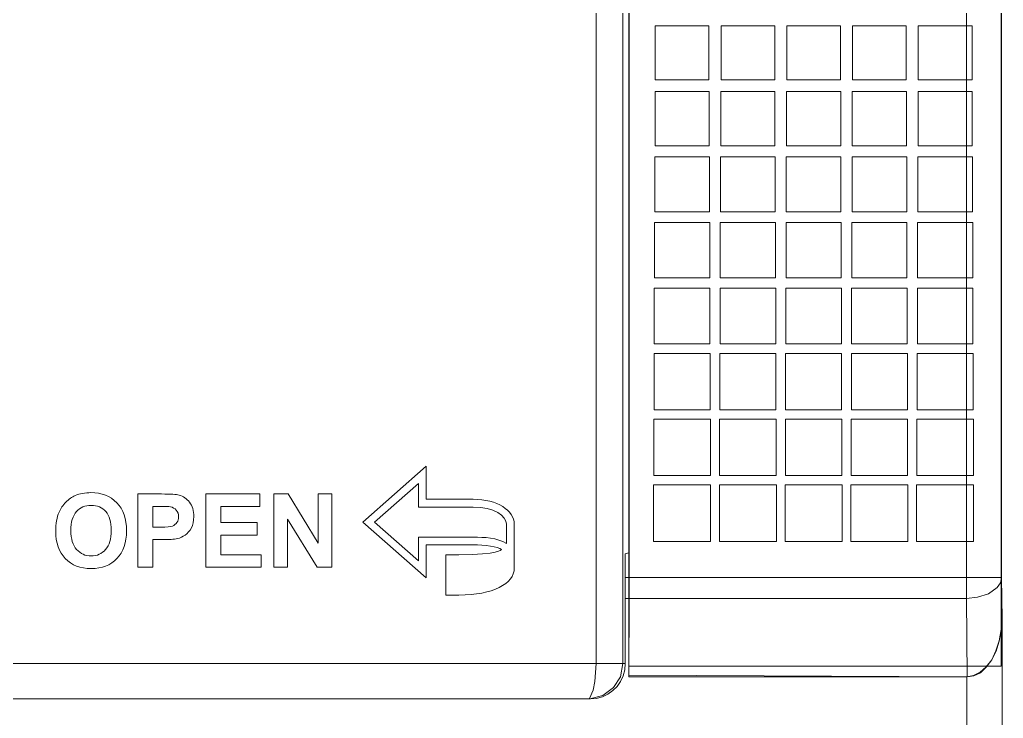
# Model space of a CAD drawing. Header units: millimetres. Extents: x 33157 to 59611, y -29750 to 1750.
# Drawn here: x 53970.11 to 53992.55, y -3171.68 to -3155.74 of the extents above; entities that cross this region are included whole.
import ezdxf

# ---------------------------------------------------------------- set-up
doc = ezdxf.new("R2010")
doc.units = ezdxf.units.MM
doc.layers.get('0').update_dxf_attribs({"lineweight": 18})

msp = doc.modelspace()

# ---------------------------------------------------------------- linework, layer by layer
at = {"lineweight": 9}
for p, q in [((53984.00661061255, -3043.278260749212), (53984.00661061255, -3170.694060749214)), ((53991.70791061257, -3047.492660749209), (53991.70791061257, -3168.945860749212)), ((53992.51111061259, -3048.295860749211), (53992.51111061259, -3168.463960749214)), ((53984.01601061259, -3109.187860749211), (53984.01601061259, -3168.463960749214)), ((53983.86491061257, -3109.613060749209), (53983.86491061257, -3170.429460749212)), ((53984.00661061255, -3109.613060749209), (53984.00661061255, -3167.906460749211)), ((53983.2601106126, -3110.161160749209), (53983.2601106126, -3170.429460749212)), ((53983.92161061259, -3167.925360749214), (53983.92161061259, -3170.429460749212)), ((53984.01601061259, -3168.463960749214), (53984.01601061259, -3168.945860749212)), ((53992.52051061257, -3169.399460749213), (53992.52051061257, -3208.000260749213)), ((53984.00661061255, -3170.694060749214), (53984.00661061255, -3170.731860749213)), ((53991.71731061255, -3170.731860749213), (53991.71731061255, -3187.627360749211))]:
    msp.add_line(p, q, dxfattribs=at)
msp.add_lwpolyline([(53984.00671061256, -3170.487460749217), (53992.49971061257, -3170.487460749217), (53992.49971061257, -3047.492660749209), (53984.00671061256, -3047.492660749209)], close=True, dxfattribs=at)
for points, knots in [([(53984.60741061257, -3155.885260749215), (53985.01611061254, -3155.885260749215), (53985.42481061257, -3155.885260749215), (53985.83371061255, -3155.885260749215), (53985.83371061255, -3156.293960749208), (53985.83371061255, -3156.702760749213), (53985.83371061255, -3157.11156074921), (53985.42481061257, -3157.11156074921), (53985.01611061254, -3157.11156074921), (53984.60741061257, -3157.11156074921), (53984.60741061257, -3156.704460749213), (53984.60741061257, -3156.297460749214), (53984.60741061257, -3155.890460749215), (53984.60741061257, -3155.888660749217), (53984.60741061257, -3155.886960749209), (53984.60741061257, -3155.885260749215)], [0, 0, 0, 0, 149704.6744946563, 149704.6744946563, 149704.6744946563, 299409.3489893127, 299409.3489893127, 299409.3489893127, 449114.023483969, 449114.023483969, 449114.023483969, 598818.6979786253, 598818.6979786253, 598818.6979786253, 748523.3724732816, 748523.3724732816, 748523.3724732816, 748523.3724732816]), ([(53986.10771061258, -3155.885260749215), (53986.51641061261, -3155.885260749215), (53986.92511061258, -3155.885260749215), (53987.33401061262, -3155.885260749215), (53987.33401061262, -3156.293960749208), (53987.33401061262, -3156.702760749213), (53987.33401061262, -3157.11156074921), (53986.92511061258, -3157.11156074921), (53986.51641061261, -3157.11156074921), (53986.10771061258, -3157.11156074921), (53986.10771061258, -3156.704460749213), (53986.10771061258, -3156.297460749214), (53986.10771061258, -3155.890460749215), (53986.10771061258, -3155.888660749217), (53986.10771061258, -3155.886960749209), (53986.10771061258, -3155.885260749215)], [0, 0, 0, 0, 149708.7163871785, 149708.7163871785, 149708.7163871785, 299417.432774357, 299417.432774357, 299417.432774357, 449126.1491615355, 449126.1491615355, 449126.1491615355, 598834.865548714, 598834.865548714, 598834.865548714, 748543.5819358925, 748543.5819358925, 748543.5819358925, 748543.5819358925]), ([(53987.6080106126, -3155.885260749215), (53988.01671061257, -3155.885260749215), (53988.4254106126, -3155.885260749215), (53988.83431061258, -3155.885260749215), (53988.83431061258, -3156.293960749208), (53988.83431061258, -3156.702760749213), (53988.83431061258, -3157.11156074921), (53988.4254106126, -3157.11156074921), (53988.01671061257, -3157.11156074921), (53987.6080106126, -3157.11156074921), (53987.6080106126, -3156.704460749213), (53987.6080106126, -3156.297460749214), (53987.6080106126, -3155.890460749215), (53987.6080106126, -3155.888660749217), (53987.6080106126, -3155.886960749209), (53987.6080106126, -3155.885260749215)], [0, 0, 0, 0, 149712.7582799444, 149712.7582799444, 149712.7582799444, 299425.5165598888, 299425.5165598888, 299425.5165598888, 449138.2748398332, 449138.2748398332, 449138.2748398332, 598851.0331197776, 598851.0331197776, 598851.0331197776, 748563.7913997219, 748563.7913997219, 748563.7913997219, 748563.7913997219]), ([(53989.10831061255, -3155.885260749215), (53989.51701061264, -3155.885260749215), (53989.92571061255, -3155.885260749215), (53990.33461061259, -3155.885260749215), (53990.33461061259, -3156.293960749208), (53990.33461061259, -3156.702760749213), (53990.33461061259, -3157.11156074921), (53989.92571061255, -3157.11156074921), (53989.51701061264, -3157.11156074921), (53989.10831061255, -3157.11156074921), (53989.10831061255, -3156.704460749213), (53989.10831061255, -3156.297460749214), (53989.10831061255, -3155.890460749215), (53989.10831061255, -3155.888660749217), (53989.10831061255, -3155.886960749209), (53989.10831061255, -3155.885260749215)], [0, 0, 0, 0, 149716.8001729537, 149716.8001729537, 149716.8001729537, 299433.6003459074, 299433.6003459074, 299433.6003459074, 449150.4005188612, 449150.4005188612, 449150.4005188612, 598867.2006918149, 598867.2006918149, 598867.2006918149, 748584.0008647685, 748584.0008647685, 748584.0008647685, 748584.0008647685]), ([(53990.60861061262, -3155.885260749215), (53991.01731061259, -3155.885260749215), (53991.42601061257, -3155.885260749215), (53991.8349106126, -3155.885260749215), (53991.8349106126, -3156.293960749208), (53991.8349106126, -3156.702760749213), (53991.8349106126, -3157.11156074921), (53991.42601061257, -3157.11156074921), (53991.01731061259, -3157.11156074921), (53990.60861061262, -3157.11156074921), (53990.60861061262, -3156.704460749213), (53990.60861061262, -3156.297460749214), (53990.60861061262, -3155.890460749215), (53990.60861061262, -3155.888660749217), (53990.60861061262, -3155.886960749209), (53990.60861061262, -3155.885260749215)], [0, 0, 0, 0, 149720.8420662069, 149720.8420662069, 149720.8420662069, 299441.6841324138, 299441.6841324138, 299441.6841324138, 449162.5261986207, 449162.5261986207, 449162.5261986207, 598883.3682648275, 598883.3682648275, 598883.3682648275, 748604.2103310344, 748604.2103310344, 748604.2103310344, 748604.2103310344]), ([(53984.60211061261, -3157.380060749216), (53985.01441061257, -3157.380060749216), (53985.42661061254, -3157.380060749216), (53985.83891061256, -3157.380060749216), (53985.83891061256, -3157.792360749212), (53985.83891061256, -3158.204560749211), (53985.83891061256, -3158.616860749207), (53985.42661061254, -3158.616860749207), (53985.01441061257, -3158.616860749207), (53984.60211061261, -3158.616860749207), (53984.60211061261, -3158.206360749209), (53984.60211061261, -3157.795860749211), (53984.60211061261, -3157.385260749215), (53984.60211061261, -3157.383460749217), (53984.60211061261, -3157.381760749209), (53984.60211061261, -3157.380060749216)], [0, 0, 0, 0, 149706.6716972661, 149706.6716972661, 149706.6716972661, 299413.3433945323, 299413.3433945323, 299413.3433945323, 449120.0150917985, 449120.0150917985, 449120.0150917985, 598826.6867890646, 598826.6867890646, 598826.6867890646, 748533.3584863307, 748533.3584863307, 748533.3584863307, 748533.3584863307]), ([(53986.10241061256, -3157.380060749216), (53986.51471061259, -3157.380060749216), (53986.92691061261, -3157.380060749216), (53987.33921061263, -3157.380060749216), (53987.33921061263, -3157.792360749212), (53987.33921061263, -3158.204560749211), (53987.33921061263, -3158.616860749207), (53986.92691061261, -3158.616860749207), (53986.51471061259, -3158.616860749207), (53986.10241061256, -3158.616860749207), (53986.10241061256, -3158.206360749209), (53986.10241061256, -3157.795860749211), (53986.10241061256, -3157.385260749215), (53986.10241061256, -3157.383460749217), (53986.10241061256, -3157.381760749209), (53986.10241061256, -3157.380060749216)], [0, 0, 0, 0, 149710.7135856073, 149710.7135856073, 149710.7135856073, 299421.4271712145, 299421.4271712145, 299421.4271712145, 449132.1407568218, 449132.1407568218, 449132.1407568218, 598842.8543424291, 598842.8543424291, 598842.8543424291, 748553.5679280363, 748553.5679280363, 748553.5679280363, 748553.5679280363]), ([(53987.60271061263, -3157.380060749216), (53988.01501061254, -3157.380060749216), (53988.42721061256, -3157.380060749216), (53988.83951061259, -3157.380060749216), (53988.83951061259, -3157.792360749212), (53988.83951061259, -3158.204560749211), (53988.83951061259, -3158.616860749207), (53988.42721061256, -3158.616860749207), (53988.01501061254, -3158.616860749207), (53987.60271061263, -3158.616860749207), (53987.60271061263, -3158.206360749209), (53987.60271061263, -3157.795860749211), (53987.60271061263, -3157.385260749215), (53987.60271061263, -3157.383460749217), (53987.60271061263, -3157.381760749209), (53987.60271061263, -3157.380060749216)], [0, 0, 0, 0, 149714.7554741925, 149714.7554741925, 149714.7554741925, 299429.510948385, 299429.510948385, 299429.510948385, 449144.2664225776, 449144.2664225776, 449144.2664225776, 598859.02189677, 598859.02189677, 598859.02189677, 748573.7773709624, 748573.7773709624, 748573.7773709624, 748573.7773709624]), ([(53989.10301061259, -3157.380060749216), (53989.51531061262, -3157.380060749216), (53989.92751061264, -3157.380060749216), (53990.33981061255, -3157.380060749216), (53990.33981061255, -3157.792360749212), (53990.33981061255, -3158.204560749211), (53990.33981061255, -3158.616860749207), (53989.92751061264, -3158.616860749207), (53989.51531061262, -3158.616860749207), (53989.10301061259, -3158.616860749207), (53989.10301061259, -3158.206360749209), (53989.10301061259, -3157.795860749211), (53989.10301061259, -3157.385260749215), (53989.10301061259, -3157.383460749217), (53989.10301061259, -3157.381760749209), (53989.10301061259, -3157.380060749216)], [0, 0, 0, 0, 149718.7973630213, 149718.7973630213, 149718.7973630213, 299437.5947260426, 299437.5947260426, 299437.5947260426, 449156.392089064, 449156.392089064, 449156.392089064, 598875.1894520853, 598875.1894520853, 598875.1894520853, 748593.9868151066, 748593.9868151066, 748593.9868151066, 748593.9868151066]), ([(53990.60331061255, -3157.380060749216), (53991.01561061257, -3157.380060749216), (53991.42781061259, -3157.380060749216), (53991.84011061262, -3157.380060749216), (53991.84011061262, -3157.792360749212), (53991.84011061262, -3158.204560749211), (53991.84011061262, -3158.616860749207), (53991.42781061259, -3158.616860749207), (53991.01561061257, -3158.616860749207), (53990.60331061255, -3158.616860749207), (53990.60331061255, -3158.206360749209), (53990.60331061255, -3157.795860749211), (53990.60331061255, -3157.385260749215), (53990.60331061255, -3157.383460749217), (53990.60331061255, -3157.381760749209), (53990.60331061255, -3157.380060749216)], [0, 0, 0, 0, 149722.8392520939, 149722.8392520939, 149722.8392520939, 299445.6785041878, 299445.6785041878, 299445.6785041878, 449168.5177562817, 449168.5177562817, 449168.5177562817, 598891.3570083756, 598891.3570083756, 598891.3570083756, 748614.1962604694, 748614.1962604694, 748614.1962604694, 748614.1962604694]), ([(53984.59681061259, -3158.874860749216), (53985.0126106126, -3158.874860749216), (53985.42831061262, -3158.874860749216), (53985.84421061258, -3158.874860749216), (53985.84421061258, -3159.290660749211), (53985.84421061258, -3159.706460749214), (53985.84421061258, -3160.122260749209), (53985.42831061262, -3160.122260749209), (53985.0126106126, -3160.122260749209), (53984.59681061259, -3160.122260749209), (53984.59681061259, -3159.708260749212), (53984.59681061259, -3159.29416074921), (53984.59681061259, -3158.880160749213), (53984.59681061259, -3158.878360749215), (53984.59681061259, -3158.876660749214), (53984.59681061259, -3158.874860749216)], [0, 0, 0, 0, 149708.6687977843, 149708.6687977843, 149708.6687977843, 299417.3375955687, 299417.3375955687, 299417.3375955687, 449126.006393353, 449126.006393353, 449126.006393353, 598834.6751911374, 598834.6751911374, 598834.6751911374, 748543.3439889216, 748543.3439889216, 748543.3439889216, 748543.3439889216]), ([(53986.0971106126, -3158.874860749216), (53986.51291061256, -3158.874860749216), (53986.92861061257, -3158.874860749216), (53987.34451061259, -3158.874860749216), (53987.34451061259, -3159.290660749211), (53987.34451061259, -3159.706460749214), (53987.34451061259, -3160.122260749209), (53986.92861061257, -3160.122260749209), (53986.51291061256, -3160.122260749209), (53986.0971106126, -3160.122260749209), (53986.0971106126, -3159.708260749212), (53986.0971106126, -3159.29416074921), (53986.0971106126, -3158.880160749213), (53986.0971106126, -3158.878360749215), (53986.0971106126, -3158.876660749214), (53986.0971106126, -3158.874860749216)], [0, 0, 0, 0, 149712.7106819425, 149712.7106819425, 149712.7106819425, 299425.421363885, 299425.421363885, 299425.421363885, 449138.1320458275, 449138.1320458275, 449138.1320458275, 598850.84272777, 598850.84272777, 598850.84272777, 748563.5534097124, 748563.5534097124, 748563.5534097124, 748563.5534097124]), ([(53987.59741061256, -3158.874860749216), (53988.01321061263, -3158.874860749216), (53988.42891061259, -3158.874860749216), (53988.84481061255, -3158.874860749216), (53988.84481061255, -3159.290660749211), (53988.84481061255, -3159.706460749214), (53988.84481061255, -3160.122260749209), (53988.42891061259, -3160.122260749209), (53988.01321061263, -3160.122260749209), (53987.59741061256, -3160.122260749209), (53987.59741061256, -3159.708260749212), (53987.59741061256, -3159.29416074921), (53987.59741061256, -3158.880160749213), (53987.59741061256, -3158.878360749215), (53987.59741061256, -3158.876660749214), (53987.59741061256, -3158.874860749216)], [0, 0, 0, 0, 149716.7525663447, 149716.7525663447, 149716.7525663447, 299433.5051326893, 299433.5051326893, 299433.5051326893, 449150.257699034, 449150.257699034, 449150.257699034, 598867.0102653786, 598867.0102653786, 598867.0102653786, 748583.7628317232, 748583.7628317232, 748583.7628317232, 748583.7628317232]), ([(53989.09771061263, -3158.874860749216), (53989.51351061259, -3158.874860749216), (53989.9292106126, -3158.874860749216), (53990.34511061262, -3158.874860749216), (53990.34511061262, -3159.290660749211), (53990.34511061262, -3159.706460749214), (53990.34511061262, -3160.122260749209), (53989.9292106126, -3160.122260749209), (53989.51351061259, -3160.122260749209), (53989.09771061263, -3160.122260749209), (53989.09771061263, -3159.708260749212), (53989.09771061263, -3159.29416074921), (53989.09771061263, -3158.880160749213), (53989.09771061263, -3158.878360749215), (53989.09771061263, -3158.876660749214), (53989.09771061263, -3158.874860749216)], [0, 0, 0, 0, 149720.7944509911, 149720.7944509911, 149720.7944509911, 299441.5889019822, 299441.5889019822, 299441.5889019822, 449162.3833529733, 449162.3833529733, 449162.3833529733, 598883.1778039644, 598883.1778039644, 598883.1778039644, 748603.9722549554, 748603.9722549554, 748603.9722549554, 748603.9722549554]), ([(53990.59801061259, -3158.874860749216), (53991.01381061255, -3158.874860749216), (53991.42951061256, -3158.874860749216), (53991.84541061258, -3158.874860749216), (53991.84541061258, -3159.290660749211), (53991.84541061258, -3159.706460749214), (53991.84541061258, -3160.122260749209), (53991.42951061256, -3160.122260749209), (53991.01381061255, -3160.122260749209), (53990.59801061259, -3160.122260749209), (53990.59801061259, -3159.708260749212), (53990.59801061259, -3159.29416074921), (53990.59801061259, -3158.880160749213), (53990.59801061259, -3158.878360749215), (53990.59801061259, -3158.876660749214), (53990.59801061259, -3158.874860749216)], [0, 0, 0, 0, 149724.8363358813, 149724.8363358813, 149724.8363358813, 299449.6726717626, 299449.6726717626, 299449.6726717626, 449174.509007644, 449174.509007644, 449174.509007644, 598899.3453435253, 598899.3453435253, 598899.3453435253, 748624.1816794066, 748624.1816794066, 748624.1816794066, 748624.1816794066]), ([(53984.59161061263, -3160.369760749214), (53985.01081061258, -3160.369760749214), (53985.43011061259, -3160.369760749214), (53985.8495106126, -3160.369760749214), (53985.8495106126, -3160.788960749211), (53985.8495106126, -3161.208260749212), (53985.8495106126, -3161.627660749211), (53985.43011061259, -3161.627660749211), (53985.01081061258, -3161.627660749211), (53984.59161061263, -3161.627660749211), (53984.59161061263, -3161.21006074921), (53984.59161061263, -3160.792560749214), (53984.59161061263, -3160.375060749218), (53984.59161061263, -3160.373260749213), (53984.59161061263, -3160.371460749215), (53984.59161061263, -3160.369760749214)], [0, 0, 0, 0, 149710.6664360466, 149710.6664360466, 149710.6664360466, 299421.3328720931, 299421.3328720931, 299421.3328720931, 449131.9993081397, 449131.9993081397, 449131.9993081397, 598842.6657441863, 598842.6657441863, 598842.6657441863, 748553.3321802327, 748553.3321802327, 748553.3321802327, 748553.3321802327]), ([(53986.09191061259, -3160.369760749214), (53986.51111061265, -3160.369760749214), (53986.9304106126, -3160.369760749214), (53987.34981061256, -3160.369760749214), (53987.34981061256, -3160.788960749211), (53987.34981061256, -3161.208260749212), (53987.34981061256, -3161.627660749211), (53986.9304106126, -3161.627660749211), (53986.51111061265, -3161.627660749211), (53986.09191061259, -3161.627660749211), (53986.09191061259, -3161.21006074921), (53986.09191061259, -3160.792560749214), (53986.09191061259, -3160.375060749218), (53986.09191061259, -3160.373260749213), (53986.09191061259, -3160.371460749215), (53986.09191061259, -3160.369760749214)], [0, 0, 0, 0, 149714.7083160198, 149714.7083160198, 149714.7083160198, 299429.4166320396, 299429.4166320396, 299429.4166320396, 449144.1249480596, 449144.1249480596, 449144.1249480596, 598858.8332640793, 598858.8332640793, 598858.8332640793, 748573.5415800991, 748573.5415800991, 748573.5415800991, 748573.5415800991]), ([(53987.59221061254, -3160.369760749214), (53988.01141061261, -3160.369760749214), (53988.43071061256, -3160.369760749214), (53988.85011061263, -3160.369760749214), (53988.85011061263, -3160.788960749211), (53988.85011061263, -3161.208260749212), (53988.85011061263, -3161.627660749211), (53988.43071061256, -3161.627660749211), (53988.01141061261, -3161.627660749211), (53987.59221061254, -3161.627660749211), (53987.59221061254, -3161.21006074921), (53987.59221061254, -3160.792560749214), (53987.59221061254, -3160.375060749218), (53987.59221061254, -3160.373260749213), (53987.59221061254, -3160.371460749215), (53987.59221061254, -3160.369760749214)], [0, 0, 0, 0, 149718.7501962373, 149718.7501962373, 149718.7501962373, 299437.5003924746, 299437.5003924746, 299437.5003924746, 449156.250588712, 449156.250588712, 449156.250588712, 598875.0007849493, 598875.0007849493, 598875.0007849493, 748593.7509811866, 748593.7509811866, 748593.7509811866, 748593.7509811866]), ([(53989.09251061262, -3160.369760749214), (53989.51171061256, -3160.369760749214), (53989.93101061257, -3160.369760749214), (53990.35041061258, -3160.369760749214), (53990.35041061258, -3160.788960749211), (53990.35041061258, -3161.208260749212), (53990.35041061258, -3161.627660749211), (53989.93101061257, -3161.627660749211), (53989.51171061256, -3161.627660749211), (53989.09251061262, -3161.627660749211), (53989.09251061262, -3161.21006074921), (53989.09251061262, -3160.792560749214), (53989.09251061262, -3160.375060749218), (53989.09251061262, -3160.373260749213), (53989.09251061262, -3160.371460749215), (53989.09251061262, -3160.369760749214)], [0, 0, 0, 0, 149722.7920766995, 149722.7920766995, 149722.7920766995, 299445.5841533989, 299445.5841533989, 299445.5841533989, 449168.3762300984, 449168.3762300984, 449168.3762300984, 598891.1683067979, 598891.1683067979, 598891.1683067979, 748613.9603834973, 748613.9603834973, 748613.9603834973, 748613.9603834973]), ([(53990.59281061257, -3160.369760749214), (53991.01201061263, -3160.369760749214), (53991.43131061258, -3160.369760749214), (53991.85071061254, -3160.369760749214), (53991.85071061254, -3160.788960749211), (53991.85071061254, -3161.208260749212), (53991.85071061254, -3161.627660749211), (53991.43131061258, -3161.627660749211), (53991.01201061263, -3161.627660749211), (53990.59281061257, -3161.627660749211), (53990.59281061257, -3161.21006074921), (53990.59281061257, -3160.792560749214), (53990.59281061257, -3160.375060749218), (53990.59281061257, -3160.373260749213), (53990.59281061257, -3160.371460749215), (53990.59281061257, -3160.369760749214)], [0, 0, 0, 0, 149726.8339574056, 149726.8339574056, 149726.8339574056, 299453.6679148112, 299453.6679148112, 299453.6679148112, 449180.5018722168, 449180.5018722168, 449180.5018722168, 598907.3358296223, 598907.3358296223, 598907.3358296223, 748634.1697870279, 748634.1697870279, 748634.1697870279, 748634.1697870279]), ([(53984.58631061255, -3161.864560749214), (53985.00911061255, -3161.864560749214), (53985.43181061255, -3161.864560749214), (53985.85471061261, -3161.864560749214), (53985.85471061261, -3162.287360749215), (53985.85471061261, -3162.710160749208), (53985.85471061261, -3163.132960749215), (53985.43181061255, -3163.132960749215), (53985.00911061255, -3163.132960749215), (53984.58631061255, -3163.132960749215), (53984.58631061255, -3162.711960749213), (53984.58631061255, -3162.290960749211), (53984.58631061255, -3161.869960749209), (53984.58631061255, -3161.868060749213), (53984.58631061255, -3161.866360749213), (53984.58631061255, -3161.864560749214)], [0, 0, 0, 0, 149712.6638534572, 149712.6638534572, 149712.6638534572, 299425.3277069145, 299425.3277069145, 299425.3277069145, 449137.9915603717, 449137.9915603717, 449137.9915603717, 598850.6554138289, 598850.6554138289, 598850.6554138289, 748563.3192672861, 748563.3192672861, 748563.3192672861, 748563.3192672861]), ([(53986.08661061263, -3161.864560749214), (53986.50941061257, -3161.864560749214), (53986.93211061262, -3161.864560749214), (53987.35501061257, -3161.864560749214), (53987.35501061257, -3162.287360749215), (53987.35501061257, -3162.710160749208), (53987.35501061257, -3163.132960749215), (53986.93211061262, -3163.132960749215), (53986.50941061257, -3163.132960749215), (53986.08661061263, -3163.132960749215), (53986.08661061263, -3162.711960749213), (53986.08661061263, -3162.290960749211), (53986.08661061263, -3161.869960749209), (53986.08661061263, -3161.868060749213), (53986.08661061263, -3161.866360749213), (53986.08661061263, -3161.864560749214)], [0, 0, 0, 0, 149716.7057292443, 149716.7057292443, 149716.7057292443, 299433.4114584886, 299433.4114584886, 299433.4114584886, 449150.1171877329, 449150.1171877329, 449150.1171877329, 598866.8229169771, 598866.8229169771, 598866.8229169771, 748583.5286462214, 748583.5286462214, 748583.5286462214, 748583.5286462214]), ([(53987.58691061258, -3161.864560749214), (53988.00971061258, -3161.864560749214), (53988.43241061258, -3161.864560749214), (53988.85531061258, -3161.864560749214), (53988.85531061258, -3162.287360749215), (53988.85531061258, -3162.710160749208), (53988.85531061258, -3163.132960749215), (53988.43241061258, -3163.132960749215), (53988.00971061258, -3163.132960749215), (53987.58691061258, -3163.132960749215), (53987.58691061258, -3162.711960749213), (53987.58691061258, -3162.290960749211), (53987.58691061258, -3161.869960749209), (53987.58691061258, -3161.868060749213), (53987.58691061258, -3161.866360749213), (53987.58691061258, -3161.864560749214)], [0, 0, 0, 0, 149720.7476052755, 149720.7476052755, 149720.7476052755, 299441.495210551, 299441.495210551, 299441.495210551, 449162.2428158265, 449162.2428158265, 449162.2428158265, 598882.9904211019, 598882.9904211019, 598882.9904211019, 748603.7380263774, 748603.7380263774, 748603.7380263774, 748603.7380263774]), ([(53989.08721061254, -3161.864560749214), (53989.51001061254, -3161.864560749214), (53989.93271061253, -3161.864560749214), (53990.3556106126, -3161.864560749214), (53990.3556106126, -3162.287360749215), (53990.3556106126, -3162.710160749208), (53990.3556106126, -3163.132960749215), (53989.93271061253, -3163.132960749215), (53989.51001061254, -3163.132960749215), (53989.08721061254, -3163.132960749215), (53989.08721061254, -3162.711960749213), (53989.08721061254, -3162.290960749211), (53989.08721061254, -3161.869960749209), (53989.08721061254, -3161.868060749213), (53989.08721061254, -3161.866360749213), (53989.08721061254, -3161.864560749214)], [0, 0, 0, 0, 149724.7894815512, 149724.7894815512, 149724.7894815512, 299449.5789631024, 299449.5789631024, 299449.5789631024, 449174.3684446536, 449174.3684446536, 449174.3684446536, 598899.1579262047, 598899.1579262047, 598899.1579262047, 748623.9474077559, 748623.9474077559, 748623.9474077559, 748623.9474077559]), ([(53990.58751061261, -3161.864560749214), (53991.01031061261, -3161.864560749214), (53991.43301061261, -3161.864560749214), (53991.85591061255, -3161.864560749214), (53991.85591061255, -3162.287360749215), (53991.85591061255, -3162.710160749208), (53991.85591061255, -3163.132960749215), (53991.43301061261, -3163.132960749215), (53991.01031061261, -3163.132960749215), (53990.58751061261, -3163.132960749215), (53990.58751061261, -3162.711960749213), (53990.58751061261, -3162.290960749211), (53990.58751061261, -3161.869960749209), (53990.58751061261, -3161.868060749213), (53990.58751061261, -3161.866360749213), (53990.58751061261, -3161.864560749214)], [0, 0, 0, 0, 149728.8313580717, 149728.8313580717, 149728.8313580717, 299457.6627161435, 299457.6627161435, 299457.6627161435, 449186.4940742152, 449186.4940742152, 449186.4940742152, 598915.325432287, 598915.325432287, 598915.325432287, 748644.1567903586, 748644.1567903586, 748644.1567903586, 748644.1567903586]), ([(53984.58101061259, -3163.359360749215), (53985.00731061259, -3163.359360749215), (53985.43361061258, -3163.359360749215), (53985.86001061257, -3163.359360749215), (53985.86001061257, -3163.785660749214), (53985.86001061257, -3164.211960749213), (53985.86001061257, -3164.63836074921), (53985.43361061258, -3164.63836074921), (53985.00731061259, -3164.63836074921), (53984.58101061259, -3164.63836074921), (53984.58101061259, -3164.213860749216), (53984.58101061259, -3163.789360749215), (53984.58101061259, -3163.364760749209), (53984.58101061259, -3163.362960749211), (53984.58101061259, -3163.361160749213), (53984.58101061259, -3163.359360749215)], [0, 0, 0, 0, 149714.6611804609, 149714.6611804609, 149714.6611804609, 299429.3223609218, 299429.3223609218, 299429.3223609218, 449143.9835413828, 449143.9835413828, 449143.9835413828, 598858.6447218437, 598858.6447218437, 598858.6447218437, 748573.3059023045, 748573.3059023045, 748573.3059023045, 748573.3059023045]), ([(53986.08131061255, -3163.359360749215), (53986.5076106126, -3163.359360749215), (53986.93391061259, -3163.359360749215), (53987.36031061259, -3163.359360749215), (53987.36031061259, -3163.785660749214), (53987.36031061259, -3164.211960749213), (53987.36031061259, -3164.63836074921), (53986.93391061259, -3164.63836074921), (53986.5076106126, -3164.63836074921), (53986.08131061255, -3164.63836074921), (53986.08131061255, -3164.213860749216), (53986.08131061255, -3163.789360749215), (53986.08131061255, -3163.364760749209), (53986.08131061255, -3163.362960749211), (53986.08131061255, -3163.361160749213), (53986.08131061255, -3163.359360749215)], [0, 0, 0, 0, 149718.703052059, 149718.703052059, 149718.703052059, 299437.4061041181, 299437.4061041181, 299437.4061041181, 449156.1091561772, 449156.1091561772, 449156.1091561772, 598874.8122082362, 598874.8122082362, 598874.8122082362, 748593.5152602952, 748593.5152602952, 748593.5152602952, 748593.5152602952]), ([(53987.58161061262, -3163.359360749215), (53988.00791061256, -3163.359360749215), (53988.43421061261, -3163.359360749215), (53988.8606106126, -3163.359360749215), (53988.8606106126, -3163.785660749214), (53988.8606106126, -3164.211960749213), (53988.8606106126, -3164.63836074921), (53988.43421061261, -3164.63836074921), (53988.00791061256, -3164.63836074921), (53987.58161061262, -3164.63836074921), (53987.58161061262, -3164.213860749216), (53987.58161061262, -3163.789360749215), (53987.58161061262, -3163.364760749209), (53987.58161061262, -3163.362960749211), (53987.58161061262, -3163.361160749213), (53987.58161061262, -3163.359360749215)], [0, 0, 0, 0, 149722.7449239023, 149722.7449239023, 149722.7449239023, 299445.4898478046, 299445.4898478046, 299445.4898478046, 449168.2347717069, 449168.2347717069, 449168.2347717069, 598890.9796956092, 598890.9796956092, 598890.9796956092, 748613.7246195114, 748613.7246195114, 748613.7246195114, 748613.7246195114]), ([(53989.08191061258, -3163.359360749215), (53989.50821061263, -3163.359360749215), (53989.93451061256, -3163.359360749215), (53990.36091061256, -3163.359360749215), (53990.36091061256, -3163.785660749214), (53990.36091061256, -3164.211960749213), (53990.36091061256, -3164.63836074921), (53989.93451061256, -3164.63836074921), (53989.50821061263, -3164.63836074921), (53989.08191061258, -3164.63836074921), (53989.08191061258, -3164.213860749216), (53989.08191061258, -3163.789360749215), (53989.08191061258, -3163.364760749209), (53989.08191061258, -3163.362960749211), (53989.08191061258, -3163.361160749213), (53989.08191061258, -3163.359360749215)], [0, 0, 0, 0, 149726.78679599, 149726.78679599, 149726.78679599, 299453.5735919799, 299453.5735919799, 299453.5735919799, 449180.3603879699, 449180.3603879699, 449180.3603879699, 598907.1471839598, 598907.1471839598, 598907.1471839598, 748633.9339799498, 748633.9339799498, 748633.9339799498, 748633.9339799498]), ([(53990.58221061253, -3163.359360749215), (53991.00851061258, -3163.359360749215), (53991.43481061263, -3163.359360749215), (53991.86121061263, -3163.359360749215), (53991.86121061263, -3163.785660749214), (53991.86121061263, -3164.211960749213), (53991.86121061263, -3164.63836074921), (53991.43481061263, -3164.63836074921), (53991.00851061258, -3164.63836074921), (53990.58221061253, -3164.63836074921), (53990.58221061253, -3164.213860749216), (53990.58221061253, -3163.789360749215), (53990.58221061253, -3163.364760749209), (53990.58221061253, -3163.362960749211), (53990.58221061253, -3163.361160749213), (53990.58221061253, -3163.359360749215)], [0, 0, 0, 0, 149730.8286683223, 149730.8286683223, 149730.8286683223, 299461.6573366445, 299461.6573366445, 299461.6573366445, 449192.4860049669, 449192.4860049669, 449192.4860049669, 598923.3146732891, 598923.3146732891, 598923.3146732891, 748654.1433416114, 748654.1433416114, 748654.1433416114, 748654.1433416114]), ([(53984.57581061258, -3164.854260749213), (53985.00561061256, -3164.854260749213), (53985.4353106126, -3164.854260749213), (53985.86521061259, -3164.854260749213), (53985.86521061259, -3165.284060749211), (53985.86521061259, -3165.713860749216), (53985.86521061259, -3166.143660749214), (53985.4353106126, -3166.143660749214), (53985.00561061256, -3166.143660749214), (53984.57581061258, -3166.143660749214), (53984.57581061258, -3165.715660749214), (53984.57581061258, -3165.287660749214), (53984.57581061258, -3164.859660749215), (53984.57581061258, -3164.857760749212), (53984.57581061258, -3164.856060749211), (53984.57581061258, -3164.854260749213)], [0, 0, 0, 0, 149716.6591603582, 149716.6591603582, 149716.6591603582, 299433.3183207163, 299433.3183207163, 299433.3183207163, 449149.9774810745, 449149.9774810745, 449149.9774810745, 598866.6366414326, 598866.6366414326, 598866.6366414326, 748583.2958017908, 748583.2958017908, 748583.2958017908, 748583.2958017908]), ([(53986.07611061254, -3164.854260749213), (53986.50591061264, -3164.854260749213), (53986.93561061256, -3164.854260749213), (53987.3655106126, -3164.854260749213), (53987.3655106126, -3165.284060749211), (53987.3655106126, -3165.713860749216), (53987.3655106126, -3166.143660749214), (53986.93561061256, -3166.143660749214), (53986.50591061264, -3166.143660749214), (53986.07611061254, -3166.143660749214), (53986.07611061254, -3165.715660749214), (53986.07611061254, -3165.287660749214), (53986.07611061254, -3164.859660749215), (53986.07611061254, -3164.857760749212), (53986.07611061254, -3164.856060749211), (53986.07611061254, -3164.854260749213)], [0, 0, 0, 0, 149720.7010277662, 149720.7010277662, 149720.7010277662, 299441.4020555324, 299441.4020555324, 299441.4020555324, 449162.1030832987, 449162.1030832987, 449162.1030832987, 598882.8041110649, 598882.8041110649, 598882.8041110649, 748603.5051388311, 748603.5051388311, 748603.5051388311, 748603.5051388311]), ([(53987.57641061261, -3164.854260749213), (53988.00621061259, -3164.854260749213), (53988.43591061257, -3164.854260749213), (53988.86581061262, -3164.854260749213), (53988.86581061262, -3165.284060749211), (53988.86581061262, -3165.713860749216), (53988.86581061262, -3166.143660749214), (53988.43591061257, -3166.143660749214), (53988.00621061259, -3166.143660749214), (53987.57641061261, -3166.143660749214), (53987.57641061261, -3165.715660749214), (53987.57641061261, -3165.287660749214), (53987.57641061261, -3164.859660749215), (53987.57641061261, -3164.857760749212), (53987.57641061261, -3164.856060749211), (53987.57641061261, -3164.854260749213)], [0, 0, 0, 0, 149724.7428954195, 149724.7428954195, 149724.7428954195, 299449.4857908391, 299449.4857908391, 299449.4857908391, 449174.2286862587, 449174.2286862587, 449174.2286862587, 598898.9715816781, 598898.9715816781, 598898.9715816781, 748623.7144770976, 748623.7144770976, 748623.7144770976, 748623.7144770976]), ([(53989.07671061256, -3164.854260749213), (53989.50651061261, -3164.854260749213), (53989.93621061258, -3164.854260749213), (53990.36611061257, -3164.854260749213), (53990.36611061257, -3165.284060749211), (53990.36611061257, -3165.713860749216), (53990.36611061257, -3166.143660749214), (53989.93621061258, -3166.143660749214), (53989.50651061261, -3166.143660749214), (53989.07671061256, -3166.143660749214), (53989.07671061256, -3165.715660749214), (53989.07671061256, -3165.287660749214), (53989.07671061256, -3164.859660749215), (53989.07671061256, -3164.857760749212), (53989.07671061256, -3164.856060749211), (53989.07671061256, -3164.854260749213)], [0, 0, 0, 0, 149728.7847633176, 149728.7847633176, 149728.7847633176, 299457.5695266351, 299457.5695266351, 299457.5695266351, 449186.3542899527, 449186.3542899527, 449186.3542899527, 598915.1390532702, 598915.1390532702, 598915.1390532702, 748643.9238165878, 748643.9238165878, 748643.9238165878, 748643.9238165878]), ([(53990.57701061258, -3164.854260749213), (53991.00681061262, -3164.854260749213), (53991.4365106126, -3164.854260749213), (53991.86641061259, -3164.854260749213), (53991.86641061259, -3165.284060749211), (53991.86641061259, -3165.713860749216), (53991.86641061259, -3166.143660749214), (53991.4365106126, -3166.143660749214), (53991.00681061262, -3166.143660749214), (53990.57701061258, -3166.143660749214), (53990.57701061258, -3165.715660749214), (53990.57701061258, -3165.287660749214), (53990.57701061258, -3164.859660749215), (53990.57701061258, -3164.857760749212), (53990.57701061258, -3164.856060749211), (53990.57701061258, -3164.854260749213)], [0, 0, 0, 0, 149732.8266314606, 149732.8266314606, 149732.8266314606, 299465.6532629213, 299465.6532629213, 299465.6532629213, 449198.4798943819, 449198.4798943819, 449198.4798943819, 598931.3065258425, 598931.3065258425, 598931.3065258425, 748664.1331573031, 748664.1331573031, 748664.1331573031, 748664.1331573031]), ([(53981.39191061258, -3168.235260749214), (53981.39191061258, -3168.235260749214), (53981.39191061258, -3167.250960749217), (53981.39191061258, -3167.250960749217), (53981.38091061258, -3166.937060749216), (53981.01161061262, -3166.682660749218), (53980.44921061256, -3166.682660749218), (53980.44921061256, -3166.682660749218), (53979.38281061255, -3166.683060749216), (53979.38281061255, -3166.683060749216), (53979.38281061255, -3166.683060749216), (53979.38281061255, -3165.929160749212), (53979.38281061255, -3165.929160749212), (53979.38281061255, -3165.929160749212), (53977.93571061256, -3167.202660749208), (53977.93571061256, -3167.202660749208), (53977.93571061256, -3167.202660749208), (53979.38281061255, -3168.476860749215), (53979.38281061255, -3168.476860749215), (53979.38281061255, -3168.476860749215), (53979.38281061255, -3167.723360749216), (53979.38281061255, -3167.723360749216), (53979.38281061255, -3167.723360749216), (53980.44921061256, -3167.723360749216), (53980.44921061256, -3167.723360749216), (53980.70961061259, -3167.723360749216), (53981.02921061264, -3167.757960749215), (53981.09661061258, -3167.829860749211), (53981.0909106126, -3167.827760749213), (53981.0504106126, -3167.94566074921), (53980.12961061257, -3167.947760749208), (53980.0248106126, -3167.948060749215), (53979.82661061256, -3167.947760749208), (53979.82661061256, -3167.947760749208), (53979.82661061256, -3167.947760749208), (53979.82661061256, -3168.866060749213), (53979.82661061256, -3168.866060749213), (53979.82661061256, -3168.866060749213), (53980.12961061257, -3168.866060749213), (53980.12961061257, -3168.866060749213), (53980.89581061259, -3168.866060749213), (53981.39191061258, -3168.618060749213), (53981.39191061258, -3168.245860749208), (53981.39191061258, -3168.204560749211), (53981.38661061262, -3168.194360749214), (53981.39191061258, -3168.235260749214)], [0, 0, 0, 0, 139425.7617024319, 139425.7617024319, 139425.7617024319, 278851.5234048635, 278851.5234048635, 278851.5234048635, 418277.2851072954, 418277.2851072954, 418277.2851072954, 557703.0468097273, 557703.0468097273, 557703.0468097273, 697128.8085121589, 697128.8085121589, 697128.8085121589, 836554.5702145909, 836554.5702145909, 836554.5702145909, 975980.3319170226, 975980.3319170226, 975980.3319170226, 1115406.093619454, 1115406.093619454, 1115406.093619454, 1254831.855321886, 1254831.855321886, 1254831.855321886, 1394257.617024318, 1394257.617024318, 1394257.617024318, 1533683.37872675, 1533683.37872675, 1533683.37872675, 1673109.140429182, 1673109.140429182, 1673109.140429182, 1812534.902131614, 1812534.902131614, 1812534.902131614, 1951960.663834045, 1951960.663834045, 1951960.663834045, 2091386.425536477, 2091386.425536477, 2091386.425536477, 2091386.425536477]), ([(53979.38281061255, -3167.546960749212), (53979.38281061255, -3167.546960749212), (53979.20641061261, -3167.546960749212), (53979.20641061261, -3167.546960749212), (53979.20641061261, -3167.546960749212), (53979.20641061261, -3167.723360749216), (53979.20641061261, -3167.723360749216), (53979.20641061261, -3167.723360749216), (53979.20641061261, -3168.086360749214), (53979.20641061261, -3168.086360749214), (53979.20641061261, -3168.086360749214), (53978.20271061261, -3167.202660749208), (53978.20271061261, -3167.202660749208), (53978.20271061261, -3167.202660749208), (53979.20641061261, -3166.319660749214), (53979.20641061261, -3166.319660749214), (53979.20641061261, -3166.319660749214), (53979.20641061261, -3166.683060749216), (53979.20641061261, -3166.683060749216), (53979.20641061261, -3166.683060749216), (53979.20641061261, -3166.859460749212), (53979.20641061261, -3166.859460749212), (53979.20641061261, -3166.859460749212), (53979.38281061255, -3166.859460749212), (53979.38281061255, -3166.859460749212), (53979.38281061255, -3166.859460749212), (53980.44921061256, -3166.859060749208), (53980.44921061256, -3166.859060749208), (53980.93821061256, -3166.859060749208), (53981.20881061255, -3167.06406074921), (53981.21551061258, -3167.250960749217), (53981.21551061258, -3167.250960749217), (53981.21551061258, -3167.687760749213), (53981.21551061258, -3167.687760749213), (53980.99711061257, -3167.558960749215), (53980.71881061256, -3167.546960749212), (53980.44921061256, -3167.546960749212), (53980.44921061256, -3167.546960749212), (53979.38281061255, -3167.546960749212), (53979.38281061255, -3167.546960749212)], [0, 0, 0, 0, 140219.2401071735, 140219.2401071735, 140219.2401071735, 280438.4802143472, 280438.4802143472, 280438.4802143472, 420657.7203215206, 420657.7203215206, 420657.7203215206, 560876.9604286941, 560876.9604286941, 560876.9604286941, 701096.2005358676, 701096.2005358676, 701096.2005358676, 841315.4406430413, 841315.4406430413, 841315.4406430413, 981534.6807502148, 981534.6807502148, 981534.6807502148, 1121753.920857388, 1121753.920857388, 1121753.920857388, 1261973.160964562, 1261973.160964562, 1261973.160964562, 1402192.401071735, 1402192.401071735, 1402192.401071735, 1542411.641178909, 1542411.641178909, 1542411.641178909, 1682630.881286083, 1682630.881286083, 1682630.881286083, 1822850.121393256, 1822850.121393256, 1822850.121393256, 1822850.121393256]), ([(53984.57051061262, -3166.349060749213), (53984.57051061262, -3166.349060749213), (53985.87051061261, -3166.349060749213), (53985.87051061261, -3166.349060749213), (53985.87051061261, -3166.349060749213), (53985.87051061261, -3167.649060749209), (53985.87051061261, -3167.649060749209), (53985.87051061261, -3167.649060749209), (53984.57051061262, -3167.649060749209), (53984.57051061262, -3167.649060749209), (53984.57051061262, -3167.649060749209), (53984.57051061262, -3166.354560749212), (53984.57051061262, -3166.354560749212), (53984.57051061262, -3166.354560749212), (53984.57051061262, -3166.349060749213), (53984.57051061262, -3166.349060749213)], [0, 0, 0, 0, 149718.6566821708, 149718.6566821708, 149718.6566821708, 299437.3133643416, 299437.3133643416, 299437.3133643416, 449155.9700465124, 449155.9700465124, 449155.9700465124, 598874.6267286831, 598874.6267286831, 598874.6267286831, 748593.2834108538, 748593.2834108538, 748593.2834108538, 748593.2834108538]), ([(53986.07081061257, -3166.349060749213), (53986.07081061257, -3166.349060749213), (53987.37081061256, -3166.349060749213), (53987.37081061256, -3166.349060749213), (53987.37081061256, -3166.349060749213), (53987.37081061256, -3167.649060749209), (53987.37081061256, -3167.649060749209), (53987.37081061256, -3167.649060749209), (53986.07081061257, -3167.649060749209), (53986.07081061257, -3167.649060749209), (53986.07081061257, -3167.649060749209), (53986.07081061257, -3166.354560749212), (53986.07081061257, -3166.354560749212), (53986.07081061257, -3166.354560749212), (53986.07081061257, -3166.349060749213), (53986.07081061257, -3166.349060749213)], [0, 0, 0, 0, 149722.6985453866, 149722.6985453866, 149722.6985453866, 299445.3970907733, 299445.3970907733, 299445.3970907733, 449168.0956361599, 449168.0956361599, 449168.0956361599, 598890.7941815465, 598890.7941815465, 598890.7941815465, 748613.4927269331, 748613.4927269331, 748613.4927269331, 748613.4927269331]), ([(53987.57111061259, -3166.349060749213), (53987.57111061259, -3166.349060749213), (53988.87111061258, -3166.349060749213), (53988.87111061258, -3166.349060749213), (53988.87111061258, -3166.349060749213), (53988.87111061258, -3167.649060749209), (53988.87111061258, -3167.649060749209), (53988.87111061258, -3167.649060749209), (53987.57111061259, -3167.649060749209), (53987.57111061259, -3167.649060749209), (53987.57111061259, -3167.649060749209), (53987.57111061259, -3166.354560749212), (53987.57111061259, -3166.354560749212), (53987.57111061259, -3166.354560749212), (53987.57111061259, -3166.349060749213), (53987.57111061259, -3166.349060749213)], [0, 0, 0, 0, 149726.7404088477, 149726.7404088477, 149726.7404088477, 299453.4808176954, 299453.4808176954, 299453.4808176954, 449180.2212265431, 449180.2212265431, 449180.2212265431, 598906.9616353908, 598906.9616353908, 598906.9616353908, 748633.7020442385, 748633.7020442385, 748633.7020442385, 748633.7020442385]), ([(53989.0714106126, -3166.349060749213), (53989.0714106126, -3166.349060749213), (53990.37141061259, -3166.349060749213), (53990.37141061259, -3166.349060749213), (53990.37141061259, -3166.349060749213), (53990.37141061259, -3167.649060749209), (53990.37141061259, -3167.649060749209), (53990.37141061259, -3167.649060749209), (53989.0714106126, -3167.649060749209), (53989.0714106126, -3167.649060749209), (53989.0714106126, -3167.649060749209), (53989.0714106126, -3166.354560749212), (53989.0714106126, -3166.354560749212), (53989.0714106126, -3166.354560749212), (53989.0714106126, -3166.349060749213), (53989.0714106126, -3166.349060749213)], [0, 0, 0, 0, 149730.782272554, 149730.782272554, 149730.782272554, 299461.5645451081, 299461.5645451081, 299461.5645451081, 449192.3468176621, 449192.3468176621, 449192.3468176621, 598923.1290902161, 598923.1290902161, 598923.1290902161, 748653.9113627701, 748653.9113627701, 748653.9113627701, 748653.9113627701]), ([(53990.57171061256, -3166.349060749213), (53990.57171061256, -3166.349060749213), (53991.87171061261, -3166.349060749213), (53991.87171061261, -3166.349060749213), (53991.87171061261, -3166.349060749213), (53991.87171061261, -3167.649060749209), (53991.87171061261, -3167.649060749209), (53991.87171061261, -3167.649060749209), (53990.57171061256, -3167.649060749209), (53990.57171061256, -3167.649060749209), (53990.57171061256, -3167.649060749209), (53990.57171061256, -3166.354560749212), (53990.57171061256, -3166.354560749212), (53990.57171061256, -3166.354560749212), (53990.57171061256, -3166.349060749213), (53990.57171061256, -3166.349060749213)], [0, 0, 0, 0, 149734.8241365053, 149734.8241365053, 149734.8241365053, 299469.6482730107, 299469.6482730107, 299469.6482730107, 449204.4724095161, 449204.4724095161, 449204.4724095161, 598939.2965460214, 598939.2965460214, 598939.2965460214, 748674.1206825267, 748674.1206825267, 748674.1206825267, 748674.1206825267]), ([(53970.92771061259, -3167.407560749212), (53970.92771061259, -3167.237160749217), (53970.95321061258, -3167.093960749211), (53971.0040106126, -3166.978060749214), (53971.04151061258, -3166.892860749213), (53971.09351061261, -3166.816160749215), (53971.15891061257, -3166.748460749215), (53971.22441061254, -3166.680860749213), (53971.29601061256, -3166.630660749215), (53971.37381061259, -3166.597560749215), (53971.47771061258, -3166.553560749213), (53971.59741061262, -3166.531460749211), (53971.7330106126, -3166.531460749211), (53971.97851061261, -3166.531460749211), (53972.17451061261, -3166.608060749211), (53972.32211061258, -3166.760960749212), (53972.46921061258, -3166.91426074921), (53972.54281061258, -3167.127060749212), (53972.54281061258, -3167.399760749213), (53972.54281061258, -3167.670160749214), (53972.4696106126, -3167.881760749216), (53972.32361061259, -3168.034260749213), (53972.17761061258, -3168.187160749214), (53971.98201061255, -3168.263360749217), (53971.73751061258, -3168.263360749217), (53971.49001061264, -3168.263360749217), (53971.29291061259, -3168.187560749218), (53971.14691061258, -3168.035460749212), (53971.00091061257, -3167.883660749212), (53970.92771061259, -3167.674360749217), (53970.92771061259, -3167.407560749212)], [0, 0, 0, 0, 142140.6764641845, 142140.6764641845, 142140.6764641845, 284281.3529283691, 284281.3529283691, 284281.3529283691, 426422.0293925536, 426422.0293925536, 426422.0293925536, 568562.7058567381, 568562.7058567381, 568562.7058567381, 710703.3823209227, 710703.3823209227, 710703.3823209227, 852844.0587851073, 852844.0587851073, 852844.0587851073, 994984.7352492919, 994984.7352492919, 994984.7352492919, 1137125.411713476, 1137125.411713476, 1137125.411713476, 1279266.088177661, 1279266.088177661, 1279266.088177661, 1421406.764641845, 1421406.764641845, 1421406.764641845, 1421406.764641845]), ([(53972.80511061259, -3168.233060749211), (53972.80511061259, -3168.233060749211), (53972.80511061259, -3166.561760749209), (53972.80511061259, -3166.561760749209), (53972.80511061259, -3166.561760749209), (53973.34381061256, -3166.561760749209), (53973.34381061256, -3166.561760749209), (53973.5480106126, -3166.561760749209), (53973.68081061256, -3166.569960749213), (53973.7428106126, -3166.586660749213), (53973.83801061258, -3166.611960749215), (53973.91791061259, -3166.666460749213), (53973.98221061262, -3166.750460749208), (53974.04641061258, -3166.834460749211), (53974.07861061254, -3166.94306074921), (53974.07861061254, -3167.076060749212), (53974.07861061254, -3167.178760749208), (53974.06011061265, -3167.264760749211), (53974.02321061258, -3167.334760749211), (53973.98611061263, -3167.40476074921), (53973.93921061255, -3167.459660749213), (53973.88221061258, -3167.499760749211), (53973.82531061256, -3167.539460749213), (53973.76731061259, -3167.565860749215), (53973.70831061259, -3167.578660749212), (53973.62821061257, -3167.594660749215), (53973.51241061259, -3167.602860749212), (53973.3605106126, -3167.602860749212), (53973.3605106126, -3167.602860749212), (53973.14211061259, -3167.602860749212), (53973.14211061259, -3167.602860749212), (53973.14211061259, -3167.602860749212), (53973.14211061259, -3168.233060749211), (53973.14211061259, -3168.233060749211), (53973.14211061259, -3168.233060749211), (53972.80511061259, -3168.233060749211), (53972.80511061259, -3168.233060749211)], [0, 0, 0, 0, 140832.8710050885, 140832.8710050885, 140832.8710050885, 281665.7420101773, 281665.7420101773, 281665.7420101773, 422498.6130152658, 422498.6130152658, 422498.6130152658, 563331.4840203543, 563331.4840203543, 563331.4840203543, 704164.3550254428, 704164.3550254428, 704164.3550254428, 844997.2260305316, 844997.2260305316, 844997.2260305316, 985830.09703562, 985830.09703562, 985830.09703562, 1126662.968040709, 1126662.968040709, 1126662.968040709, 1267495.839045797, 1267495.839045797, 1267495.839045797, 1408328.710050886, 1408328.710050886, 1408328.710050886, 1549161.581055975, 1549161.581055975, 1549161.581055975, 1689994.452061063, 1689994.452061063, 1689994.452061063, 1689994.452061063]), ([(53974.35521061252, -3168.233060749211), (53974.35521061252, -3168.233060749211), (53974.35521061252, -3166.561760749209), (53974.35521061252, -3166.561760749209), (53974.35521061252, -3166.561760749209), (53975.58691061264, -3166.561760749209), (53975.58691061264, -3166.561760749209), (53975.58691061264, -3166.561760749209), (53975.58691061264, -3166.844260749211), (53975.58691061264, -3166.844260749211), (53975.58691061264, -3166.844260749211), (53974.69221061258, -3166.844260749211), (53974.69221061258, -3166.844260749211), (53974.69221061258, -3166.844260749211), (53974.69221061258, -3167.215360749215), (53974.69221061258, -3167.215360749215), (53974.69221061258, -3167.215360749215), (53975.52421061257, -3167.215360749215), (53975.52421061257, -3167.215360749215), (53975.52421061257, -3167.215360749215), (53975.52421061257, -3167.497760749211), (53975.52421061257, -3167.497760749211), (53975.52421061257, -3167.497760749211), (53974.69221061258, -3167.497760749211), (53974.69221061258, -3167.497760749211), (53974.69221061258, -3167.497760749211), (53974.69221061258, -3167.950660749215), (53974.69221061258, -3167.950660749215), (53974.69221061258, -3167.950660749215), (53975.61941061255, -3167.950660749215), (53975.61941061255, -3167.950660749215), (53975.61941061255, -3167.950660749215), (53975.61941061255, -3168.233060749211), (53975.61941061255, -3168.233060749211), (53975.61941061255, -3168.233060749211), (53974.35521061252, -3168.233060749211), (53974.35521061252, -3168.233060749211)], [0, 0, 0, 0, 140834.951389426, 140834.951389426, 140834.951389426, 281669.9027788521, 281669.9027788521, 281669.9027788521, 422504.854168278, 422504.854168278, 422504.854168278, 563339.8055577041, 563339.8055577041, 563339.8055577041, 704174.75694713, 704174.75694713, 704174.75694713, 845009.7083365561, 845009.7083365561, 845009.7083365561, 985844.659725982, 985844.659725982, 985844.659725982, 1126679.611115408, 1126679.611115408, 1126679.611115408, 1267514.562504834, 1267514.562504834, 1267514.562504834, 1408349.51389426, 1408349.51389426, 1408349.51389426, 1549184.465283686, 1549184.465283686, 1549184.465283686, 1690019.416673112, 1690019.416673112, 1690019.416673112, 1690019.416673112]), ([(53975.90531061257, -3168.233060749211), (53975.90531061257, -3168.233060749211), (53975.90531061257, -3166.561760749209), (53975.90531061257, -3166.561760749209), (53975.90531061257, -3166.561760749209), (53976.23151061252, -3166.561760749209), (53976.23151061252, -3166.561760749209), (53976.23151061252, -3166.561760749209), (53976.91631061257, -3167.681760749212), (53976.91631061257, -3167.681760749212), (53976.91631061257, -3167.681760749212), (53976.91631061257, -3166.561760749209), (53976.91631061257, -3166.561760749209), (53976.91631061257, -3166.561760749209), (53977.22771061258, -3166.561760749209), (53977.22771061258, -3166.561760749209), (53977.22771061258, -3166.561760749209), (53977.22771061258, -3168.233060749211), (53977.22771061258, -3168.233060749211), (53977.22771061258, -3168.233060749211), (53976.89111061254, -3168.233060749211), (53976.89111061254, -3168.233060749211), (53976.89111061254, -3168.233060749211), (53976.21671061258, -3167.134460749214), (53976.21671061258, -3167.134460749214), (53976.21671061258, -3167.134460749214), (53976.21671061258, -3168.233060749211), (53976.21671061258, -3168.233060749211), (53976.21671061258, -3168.233060749211), (53975.90531061257, -3168.233060749211), (53975.90531061257, -3168.233060749211)], [0, 0, 0, 0, 142150.5831191435, 142150.5831191435, 142150.5831191435, 284301.166238287, 284301.166238287, 284301.166238287, 426451.7493574305, 426451.7493574305, 426451.7493574305, 568602.332476574, 568602.332476574, 568602.332476574, 710752.9155957175, 710752.9155957175, 710752.9155957175, 852903.4987148611, 852903.4987148611, 852903.4987148611, 995054.0818340046, 995054.0818340046, 995054.0818340046, 1137204.664953148, 1137204.664953148, 1137204.664953148, 1279355.248072291, 1279355.248072291, 1279355.248072291, 1421505.831191435, 1421505.831191435, 1421505.831191435, 1421505.831191435]), ([(53971.27401061262, -3167.396260749214), (53971.27401061262, -3167.58566074921), (53971.31771061254, -3167.729260749213), (53971.40491061261, -3167.827260749211), (53971.49201061256, -3167.924960749217), (53971.60281061258, -3167.973960749216), (53971.73681061254, -3167.973960749216), (53971.87131061265, -3167.973960749216), (53971.98121061257, -3167.925360749214), (53972.0676106126, -3167.828460749217), (53972.15361061261, -3167.731160749208), (53972.19651061255, -3167.58566074921), (53972.19651061255, -3167.391560749216), (53972.19651061255, -3167.199760749216), (53972.1547106126, -3167.056660749215), (53972.07071061257, -3166.962460749215), (53971.98711061262, -3166.867960749216), (53971.87581061263, -3166.820860749212), (53971.73681061254, -3166.820860749212), (53971.59821061254, -3166.820860749212), (53971.48621061257, -3166.86876074921), (53971.40141061262, -3166.964060749211), (53971.31661061255, -3167.059760749209), (53971.27401061262, -3167.203660749212), (53971.27401061262, -3167.396260749214)], [0, 0, 0, 0, 144108.4099848451, 144108.4099848451, 144108.4099848451, 288216.8199696903, 288216.8199696903, 288216.8199696903, 432325.2299545354, 432325.2299545354, 432325.2299545354, 576433.6399393806, 576433.6399393806, 576433.6399393806, 720542.0499242258, 720542.0499242258, 720542.0499242258, 864650.4599090709, 864650.4599090709, 864650.4599090709, 1008758.869893916, 1008758.869893916, 1008758.869893916, 1152867.279878761, 1152867.279878761, 1152867.279878761, 1152867.279878761]), ([(53973.14211061259, -3166.844260749211), (53973.14211061259, -3166.844260749211), (53973.14211061259, -3167.320360749211), (53973.14211061259, -3167.320360749211), (53973.14211061259, -3167.320360749211), (53973.32531061256, -3167.320360749211), (53973.32531061256, -3167.320360749211), (53973.45731061254, -3167.320360749211), (53973.54521061258, -3167.311460749217), (53973.5898106126, -3167.293960749208), (53973.63431061262, -3167.276460749214), (53973.66921061253, -3167.249160749212), (53973.69441061257, -3167.211460749211), (53973.7196106126, -3167.174160749215), (53973.73231061262, -3167.130960749215), (53973.73231061262, -3167.081160749214), (53973.73231061262, -3167.020060749215), (53973.71451061265, -3166.96986074921), (53973.6792106126, -3166.930160749209), (53973.6437106126, -3166.890460749215), (53973.59911061252, -3166.865560749218), (53973.54451061255, -3166.855460749211), (53973.50461061257, -3166.848060749209), (53973.42451061261, -3166.844260749211), (53973.30361061257, -3166.844260749211), (53973.30361061257, -3166.844260749211), (53973.14211061259, -3166.844260749211), (53973.14211061259, -3166.844260749211)], [0, 0, 0, 0, 142840.8999030343, 142840.8999030343, 142840.8999030343, 285681.7998060686, 285681.7998060686, 285681.7998060686, 428522.6997091029, 428522.6997091029, 428522.6997091029, 571363.5996121372, 571363.5996121372, 571363.5996121372, 714204.4995151715, 714204.4995151715, 714204.4995151715, 857045.3994182057, 857045.3994182057, 857045.3994182057, 999886.2993212399, 999886.2993212399, 999886.2993212399, 1142727.199224274, 1142727.199224274, 1142727.199224274, 1285568.099127309, 1285568.099127309, 1285568.099127309, 1285568.099127309])]:
    msp.add_open_spline(points, degree=3, knots=knots)
for points in [[(53984.00661061255, -3167.906460749211), (53984.00661061255, -3167.906460749211), (53983.92161061259, -3167.925360749214), (53983.92161061259, -3167.925360749214)], [(53983.92161061259, -3168.463960749214), (53983.92161061259, -3168.463960749214), (53984.00661061255, -3168.463960749214), (53984.00661061255, -3168.463960749214)], [(53984.01601061259, -3168.463960749214), (53984.01601061259, -3168.463960749214), (53992.51111061259, -3168.463960749214), (53992.51111061259, -3168.463960749214)], [(53992.52051061257, -3169.408860749209), (53992.52051061257, -3169.408860749209), (53992.51111061259, -3168.463960749214), (53992.51111061259, -3168.463960749214)], [(53983.92161061259, -3168.945860749212), (53983.92161061259, -3168.945860749212), (53984.00661061255, -3168.945860749212), (53984.00661061255, -3168.945860749212)], [(53991.70791061257, -3168.945860749212), (53991.70791061257, -3168.945860749212), (53984.01601061259, -3168.945860749212), (53984.01601061259, -3168.945860749212)], [(53984.01601061259, -3168.945860749212), (53984.01601061259, -3168.945860749212), (53984.00661061255, -3170.731860749213), (53984.00661061255, -3170.731860749213)], [(53991.72681061259, -3170.731860749213), (53991.72681061259, -3170.731860749213), (53991.70791061257, -3168.945860749212), (53991.70791061257, -3168.945860749212)], [(53947.82481061259, -3170.429460749212), (53947.82481061259, -3170.429460749212), (53983.92161061259, -3170.429460749212), (53983.92161061259, -3170.429460749212)], [(53984.00661061255, -3170.731860749213), (53984.00661061255, -3170.731860749213), (53991.72681061259, -3170.731860749213), (53991.72681061259, -3170.731860749213)], [(53991.71731061255, -3170.731860749213), (53991.71731061255, -3170.731860749213), (53984.00661061255, -3170.694060749214), (53984.00661061255, -3170.694060749214)], [(53948.61861061258, -3171.232660749214), (53948.61861061258, -3171.232660749214), (53983.12781061255, -3171.232660749214), (53983.12781061255, -3171.232660749214)], [(53983.07111061259, -3171.232660749214), (53983.07111061259, -3171.232660749214), (53983.11841061257, -3171.232660749214), (53983.11841061257, -3171.232660749214)], [(53983.10891061258, -3171.223160749214), (53983.10891061258, -3171.223160749214), (53983.07111061259, -3171.232660749214), (53983.07111061259, -3171.232660749214)]]:
    msp.add_open_spline(points, degree=3, dxfattribs=at)
for points, knots in [([(53991.70791061257, -3168.945860749212), (53991.70791061257, -3168.945860749212), (53991.96301061258, -3168.917560749214), (53991.96301061258, -3168.917560749214), (53991.96301061258, -3168.917560749214), (53992.20871061261, -3168.841960749211), (53992.20871061261, -3168.841960749211), (53992.20871061261, -3168.841960749211), (53992.4071106126, -3168.69076074921), (53992.4071106126, -3168.69076074921), (53992.4071106126, -3168.69076074921), (53992.48271061258, -3168.586760749211), (53992.48271061258, -3168.586760749211), (53992.48271061258, -3168.586760749211), (53992.51111061259, -3168.463960749214), (53992.51111061259, -3168.463960749214)], [0, 0, 0, 0, 149743.1072346231, 149743.1072346231, 149743.1072346231, 299486.2144692462, 299486.2144692462, 299486.2144692462, 449229.3217038693, 449229.3217038693, 449229.3217038693, 598972.4289384923, 598972.4289384923, 598972.4289384923, 748715.5361731154, 748715.5361731154, 748715.5361731154, 748715.5361731154]), ([(53991.71731061255, -3170.731860749213), (53991.71731061255, -3170.731860749213), (53991.86851061263, -3170.703460749217), (53991.86851061263, -3170.703460749217), (53991.86851061263, -3170.703460749217), (53992.01971061259, -3170.627860749213), (53992.01971061259, -3170.627860749213), (53992.01971061259, -3170.627860749213), (53992.16141061263, -3170.505060749216), (53992.16141061263, -3170.505060749216), (53992.16141061263, -3170.505060749216), (53992.28431061259, -3170.344360749215), (53992.28431061259, -3170.344360749215), (53992.28431061259, -3170.344360749215), (53992.37881061259, -3170.136460749214), (53992.37881061259, -3170.136460749214), (53992.37881061259, -3170.136460749214), (53992.45441061263, -3169.909760749215), (53992.45441061263, -3169.909760749215), (53992.45441061263, -3169.909760749215), (53992.50161061261, -3169.654560749215), (53992.50161061261, -3169.654560749215), (53992.50161061261, -3169.654560749215), (53992.52051061257, -3169.399460749213), (53992.52051061257, -3169.399460749213)], [0, 0, 0, 0, 144166.0627649942, 144166.0627649942, 144166.0627649942, 288332.1255299884, 288332.1255299884, 288332.1255299884, 432498.1882949825, 432498.1882949825, 432498.1882949825, 576664.2510599768, 576664.2510599768, 576664.2510599768, 720830.313824971, 720830.313824971, 720830.313824971, 864996.3765899651, 864996.3765899651, 864996.3765899651, 1009162.439354959, 1009162.439354959, 1009162.439354959, 1153328.502119954, 1153328.502119954, 1153328.502119954, 1153328.502119954]), ([(53991.72681061259, -3170.731860749213), (53991.72681061259, -3170.731860749213), (53991.87791061261, -3170.712960749217), (53991.87791061261, -3170.712960749217), (53991.87791061261, -3170.712960749217), (53992.02911061257, -3170.637360749213), (53992.02911061257, -3170.637360749213), (53992.02911061257, -3170.637360749213), (53992.16141061263, -3170.514460749211), (53992.16141061263, -3170.514460749211), (53992.16141061263, -3170.514460749211), (53992.28431061259, -3170.344360749215), (53992.28431061259, -3170.344360749215), (53992.28431061259, -3170.344360749215), (53992.38821061263, -3170.145960749214), (53992.38821061263, -3170.145960749214), (53992.38821061263, -3170.145960749214), (53992.45441061263, -3169.91916074921), (53992.45441061263, -3169.91916074921), (53992.45441061263, -3169.91916074921), (53992.50161061261, -3169.664060749215), (53992.50161061261, -3169.664060749215), (53992.50161061261, -3169.664060749215), (53992.52051061257, -3169.408860749209), (53992.52051061257, -3169.408860749209)], [0, 0, 0, 0, 144166.0900258437, 144166.0900258437, 144166.0900258437, 288332.1800516873, 288332.1800516873, 288332.1800516873, 432498.270077531, 432498.270077531, 432498.270077531, 576664.3601033747, 576664.3601033747, 576664.3601033747, 720830.4501292184, 720830.4501292184, 720830.4501292184, 864996.540155062, 864996.540155062, 864996.540155062, 1009162.630180906, 1009162.630180906, 1009162.630180906, 1153328.720206749, 1153328.720206749, 1153328.720206749, 1153328.720206749]), ([(53983.2601106126, -3170.429460749212), (53983.2601106126, -3170.429460749212), (53983.23171061259, -3170.835760749214), (53983.23171061259, -3170.835760749214), (53983.23171061259, -3170.835760749214), (53983.1939106126, -3171.034160749216), (53983.1939106126, -3171.034160749216), (53983.1939106126, -3171.034160749216), (53983.10891061258, -3171.223160749214), (53983.10891061258, -3171.223160749214)], [0, 0, 0, 0, 159997.1975314688, 159997.1975314688, 159997.1975314688, 319994.3950629375, 319994.3950629375, 319994.3950629375, 479991.5925944063, 479991.5925944063, 479991.5925944063, 479991.5925944063]), ([(53983.11841061257, -3171.232660749214), (53983.11841061257, -3171.232660749214), (53983.41131061257, -3171.15706074921), (53983.41131061257, -3171.15706074921), (53983.41131061257, -3171.15706074921), (53983.65701061259, -3170.977460749215), (53983.65701061259, -3170.977460749215), (53983.65701061259, -3170.977460749215), (53983.8176106126, -3170.731860749213), (53983.8176106126, -3170.731860749213), (53983.8176106126, -3170.731860749213), (53983.86491061257, -3170.429460749212), (53983.86491061257, -3170.429460749212)], [0, 0, 0, 0, 153980.0263045027, 153980.0263045027, 153980.0263045027, 307960.0526090054, 307960.0526090054, 307960.0526090054, 461940.078913508, 461940.078913508, 461940.078913508, 615920.1052180107, 615920.1052180107, 615920.1052180107, 615920.1052180107]), ([(53983.12781061255, -3171.232660749214), (53983.12781061255, -3171.232660749214), (53983.2601106126, -3171.223160749214), (53983.2601106126, -3171.223160749214), (53983.2601106126, -3171.223160749214), (53983.40181061252, -3171.185360749216), (53983.40181061252, -3171.185360749216), (53983.40181061252, -3171.185360749216), (53983.5247106126, -3171.128660749215), (53983.5247106126, -3171.128660749215), (53983.5247106126, -3171.128660749215), (53983.63811061257, -3171.043660749216), (53983.63811061257, -3171.043660749216), (53983.63811061257, -3171.043660749216), (53983.74201061262, -3170.949160749216), (53983.74201061262, -3170.949160749216), (53983.74201061262, -3170.949160749216), (53983.8176106126, -3170.835760749214), (53983.8176106126, -3170.835760749214), (53983.8176106126, -3170.835760749214), (53983.87431061255, -3170.712960749217), (53983.87431061255, -3170.712960749217), (53983.87431061255, -3170.712960749217), (53983.9121106126, -3170.571160749212), (53983.9121106126, -3170.571160749212), (53983.9121106126, -3170.571160749212), (53983.92161061259, -3170.429460749212), (53983.92161061259, -3170.429460749212)], [0, 0, 0, 0, 142872.5186031585, 142872.5186031585, 142872.5186031585, 285745.0372063171, 285745.0372063171, 285745.0372063171, 428617.5558094756, 428617.5558094756, 428617.5558094756, 571490.0744126341, 571490.0744126341, 571490.0744126341, 714362.5930157928, 714362.5930157928, 714362.5930157928, 857235.1116189512, 857235.1116189512, 857235.1116189512, 1000107.63022211, 1000107.63022211, 1000107.63022211, 1142980.148825268, 1142980.148825268, 1142980.148825268, 1285852.667428427, 1285852.667428427, 1285852.667428427, 1285852.667428427])]:
    msp.add_open_spline(points, degree=3, knots=knots, dxfattribs=at)

doc.saveas('drawing.dxf')
